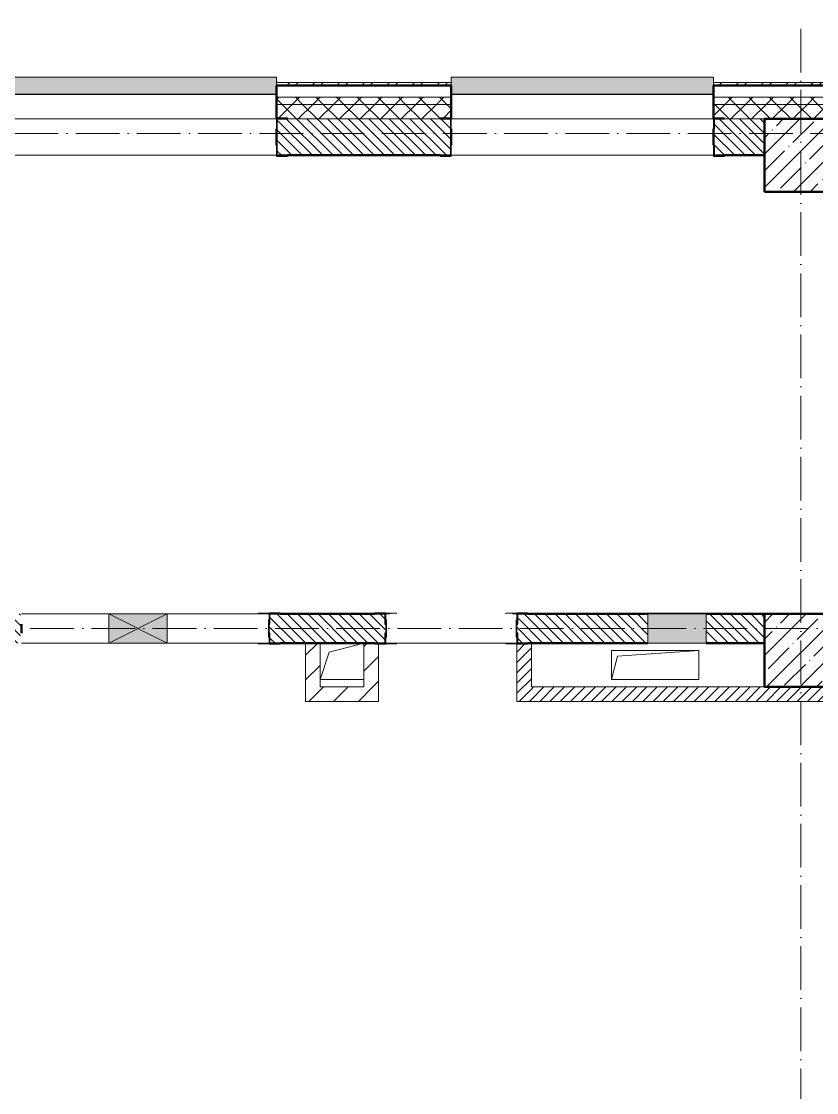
# Model space of a CAD drawing. Header units: millimetres. Extents: x -213536 to 1564669, y -45299 to 942238.
# Drawn here: x 598533 to 603990, y 574338 to 581695 of the extents above; entities that cross this region are included whole.
import ezdxf

# ---------------------------------------------------------------- set-up
doc = ezdxf.new("R2010")
doc.units = ezdxf.units.MM
doc.linetypes.add('50_200_ШТРИХ_1Т_ш5_п1_п1_', pattern=[700, 500, -100, 0, -100])
for name, color, linetype, lineweight in [('3.1) ЖБ окна 1.2 м', 102, 'Continuous', 30), ('A-DETL-GENF-OTLN', 7, 'Continuous', 9), ('A-FLOR-____-OTLN', 7, 'Continuous', 9), ('A-GENM-____-MCUT', 7, 'Continuous', 25), ('A-GENM-____-OTLN', 7, 'Continuous', 9), ('A-GENM-____-OTLN-1', 7, 'Continuous', 25), ('A-GLAZ-____-OTLN', 7, 'Continuous', 9), ('A-WALL-____-MCUT-2', 7, 'Continuous', 50), ('A-WALL-____-MCUT-3', 7, 'Continuous', 9), ('A-WALL-____-OTLN', 7, 'Continuous', 9), ('A-WALL-____-PATT-1', 7, 'Continuous', 9), ('A-WALL-FNSH-MCUT-1', 7, 'Continuous', 9), ('I-WALL-____-OTLN', 7, 'Continuous', 9), ('S-COLS-____-MCUT', 7, 'Continuous', 50), ('S-COLS-____-OTLN', 7, 'Continuous', 9), ('S-GRID-____-OTLN-1', 7, '50_200_ШТРИХ_1Т_ш5_п1_п1_', 9)]:
    doc.layers.add(name, color=color, linetype=linetype, lineweight=lineweight)
doc.layers.add('A-GLAZ-____-OTLN-1', color=7, linetype='Continuous', lineweight=9, true_color=0xc0c0c0)
pattern_1 = [(45, (544282.64, 571544.04), (-70.71068, 70.71068), []), (135, (544282.64, 571544.04), (-70.71068, -70.71068), [])]
pattern_2 = [(45, (544282.637, 571544.04), (-35.35534, 35.35534), [])]
pattern_3 = [(135, (544282.637, 571544.04), (-35.35534, -35.35534), [])]
pattern_4 = [(45, (544282.64, 571544.04), (-84.85281, 84.85281), [])]

# ---------------------------------------------------------------- blocks, each defined once
blk = doc.blocks.new('BSC_Колонна _Прямоугольная - 500х500-V54-АР1_План отверстий 2 этажа в осях 1-64_А-ГГ')
at = {"layer": 'S-COLS-____-OTLN'}
h = blk.add_hatch(dxfattribs=at)
h.set_pattern_fill('FP_83', color=256, style=0, pattern_type=2)
h.set_pattern_definition([(45, (-59600, -5831.04), (-114.04925, 114.04925), []), (45, (-59485.95, -5831.04), (-114.04925, 114.04925), [201.613, -40.323, 3.353, -36.97])])
h.paths.add_polyline_path([(-250, -250), (250, -250), (250, 250), (-250, 250)], flags=0)
at = {"layer": 'S-COLS-____-MCUT'}
for p, q in [((250, 250), (-250, 250)), ((-250, 250), (-250, -250)), ((250, -250), (250, 250)), ((-250, -250), (250, -250))]:
    blk.add_line(p, q, dxfattribs=at)
blk = doc.blocks.new('BSC_Колонна _Прямоугольная - 500х500-V116-АР1_План отверстий 2 этажа в осях 1-64_А-ГГ')
at = {"layer": 'S-COLS-____-OTLN'}
h = blk.add_hatch(dxfattribs=at)
h.set_pattern_fill('FP_145', color=256, style=0, pattern_type=2)
h.set_pattern_definition([(45, (-59600, -9231.04), (-114.04925, 114.04925), []), (45, (-59485.95, -9231.04), (-114.04925, 114.04925), [201.613, -40.323, 3.353, -36.97])])
h.paths.add_polyline_path([(-250, -250), (250, -250), (250, 250), (-250, 250), (-250, 104.8)], flags=0)
at = {"layer": 'S-COLS-____-MCUT'}
for p, q in [((250, 250), (-250, 250)), ((-250, 250), (-250, -250)), ((250, -250), (250, 250)), ((-250, -250), (250, -250))]:
    blk.add_line(p, q, dxfattribs=at)
blk = doc.blocks.new('Фахверк_СКБ_Уголок - 250_2700-27497298-АР1_План отверстий 2 этажа в осях 1-64_А-ГГ')
at = {"layer": 'A-GENM-____-MCUT'}
for p, q in [((200, 181), (125, 181)), ((125, 181), (125, 106)), ((131, 106), (131, 175)), ((131, 175), (200, 175)), ((200, 175), (200, 181)), ((125, 106), (131, 106)), ((131, -6), (125, -6)), ((125, -6), (125, -81)), ((131, -75), (131, -6)), ((125, -81), (200, -81)), ((200, -75), (131, -75)), ((200, -81), (200, -75))]:
    blk.add_line(p, q, dxfattribs=at)
blk = doc.blocks.new('АР_Перемычка - АР_Перемычка-28357691-АР1_План отверстий 2 этажа в осях 1-64_А-ГГ')
at = {"layer": 'A-GENM-____-OTLN'}
blk.add_line((-250, -100), (-243, -100), dxfattribs=at)
blk = doc.blocks.new('154_Стойка_СКБ_Уголок - СМ-2480_200-28346303-АР1_План отверстий 2 этажа в осях 1-64_А-ГГ')
at = {"layer": 'A-GENM-____-MCUT'}
for p, q in [((125, 156), (125, 81)), ((200, 156), (125, 156)), ((131, 81), (131, 150)), ((131, 150), (200, 150)), ((200, 150), (200, 156)), ((125, 81), (131, 81)), ((131, 19), (125, 19)), ((125, 19), (125, -56)), ((131, -50), (131, 19)), ((125, -56), (200, -56)), ((200, -50), (131, -50)), ((200, -56), (200, -50))]:
    blk.add_line(p, q, dxfattribs=at)
blk = doc.blocks.new('Стойка_Влож_Полоса боковая - Полоса-28213942-АР1_План отверстий 2 этажа в осях 1-64_А-ГГ')
at = {"layer": 'A-GENM-____-OTLN'}
for p, q in [((-5, 60), (0, 60)), ((-5, -60), (-5, 60)), ((0, 31), (0, -31)), ((0, -60), (-5, -60))]:
    blk.add_line(p, q, dxfattribs=at)
blk = doc.blocks.new('Стойка_Влож_Уголок_Опорный - Уголок-28213941-АР1_План отверстий 2 этажа в осях 1-64_А-ГГ')
at = {"layer": 'A-GENM-____-OTLN'}
for p, q in [((-212, -6), (-212, 0)), ((0, 0), (0, -6)), ((-212, -75), (-212, -6)), ((-212, -6), (-206, -6)), ((-6, -6), (0, -6)), ((0, -6), (0, -75)), ((-212, -75), (-206, -75)), ((-6, -75), (0, -75))]:
    blk.add_line(p, q, dxfattribs=at)
blk = doc.blocks.new('AR_Отверстие Ниша - Лючок-32403954-АР1_План отверстий 2 этажа в осях 1-64_А-ГГ')
at = {"layer": 'A-GLAZ-____-OTLN'}
blk.add_hatch(color=256, dxfattribs=at).paths.add_polyline_path([(-200, 100), (-200, -100), (200, -100), (200, 100)], flags=0)
for p, q in [((200, 100), (-200, 100)), ((-200, 100), (-200, -100)), ((200, -100), (200, 100)), ((-200, -100), (200, -100))]:
    blk.add_line(p, q, dxfattribs=at)
blk = doc.blocks.new('Л_Общий_Лючок - Лючок-29677405-АР1_План отверстий 2 этажа в осях 1-64_А-ГГ')
at = {"layer": 'A-GLAZ-____-OTLN-1'}
blk.add_hatch(color=256, dxfattribs=at).paths.add_polyline_path([(400, 0), (424, 0), (424, 6), (-24, 6), (-24, 0), (0, 0)], flags=0)
at = {"layer": 'A-GLAZ-____-OTLN'}
for p, q in [((424, 6), (-24, 6)), ((-24, 6), (-24, 0)), ((424, 6), (424, 0))]:
    blk.add_line(p, q, dxfattribs=at)
blk = doc.blocks.new('AR_Отверстие прямоугольное _в плите_ - AR_Отверстие прямоугольное _в плите_-30459197-АР1_План отверстий 2 этажа в осях 1-64_А-ГГ')
at = {"layer": 'A-GENM-____-OTLN'}
for p, q in [((300, 100), (-300, 100)), ((-300, 100), (-300, -100)), ((-260, 60), (300, 100)), ((300, -100), (300, 100)), ((-300, -100), (-260, 60)), ((-300, -100), (300, -100))]:
    blk.add_line(p, q, dxfattribs=at)
blk = doc.blocks.new('AR_Отверстие прямоугольное _в плите_ - AR_Отверстие прямоугольное _в плите_-V183-АР1_План отверстий 2 этажа в осях 1-64_А-ГГ')
at = {"layer": 'A-GENM-____-OTLN'}
for p, q in [((-87.5, 62.5), (150, 125)), ((-150, -125), (-87.5, 62.5)), ((-150, -125), (150, -125))]:
    blk.add_line(p, q, dxfattribs=at)
blk = doc.blocks.new('Отлив_СКБ - Отлив витража_120_НВФ-31885689-АР1_План отверстий 2 этажа в осях 1-64_А-ГГ')
at = {"layer": 'A-GLAZ-____-OTLN-1'}
for points in [[(1800, 2), (1800, 120), (0, 120), (0, 2), (1103.1, 2)], [(1103.1, 0), (1800, 0), (1800, 2), (0, 2), (0, 0)]]:
    blk.add_hatch(color=256, dxfattribs=at).paths.add_polyline_path(points, flags=0)
at = {"layer": 'A-GLAZ-____-OTLN'}
for p, q in [((0, 83), (0, 120)), ((1800, 120), (0, 120)), ((1800, 120), (1800, 83)), ((0, 2), (1800, 2)), ((1800, 0), (0, 0))]:
    blk.add_line(p, q, dxfattribs=at)
blk = doc.blocks.new('AR_Отверстие прямоугольное _в стене__БезПР - AR_Отверстие прямоугольное _в стене__БезПР-36428632-АР1_План отверстий 2 этажа в осях 1-64_А-ГГ')
at = {"layer": 'A-GLAZ-____-OTLN'}
blk.add_hatch(color=256, dxfattribs=at).paths.add_polyline_path([(-200, -100), (200, -100), (200, 100), (-200, 100)], flags=0)
at = {"layer": 'A-DETL-GENF-OTLN'}
for p, q in [((-200, -100), (-200, 100)), ((-200, 100), (200, 100)), ((200, 100), (-200, -100)), ((-200, 100), (200, -100)), ((200, 100), (-200, 100)), ((-200, 100), (-200, -100)), ((200, 100), (200, -100)), ((200, -100), (200, 100)), ((200, -100), (-200, -100)), ((-200, -100), (200, -100))]:
    blk.add_line(p, q, dxfattribs=at)
at = {"layer": 'A-GLAZ-____-OTLN'}
blk.add_line((200, 100), (-200, 100), dxfattribs=at)
blk = doc.blocks.new('2этаж')
at = {"layer": 'S-GRID-____-OTLN-1', "color": 251, "ltscale": 0.6, "true_color": 0x636466}
for p, q in [((44008.3, 454533.3), (44008.3, 469166.5)), ((88482.7, 468397), (-20037.2, 468397)), ((74727.1, 464997), (-20260.4, 464997))]:
    blk.add_line(p, q, dxfattribs=at)

msp = doc.modelspace()

# ---------------------------------------------------------------- hatches: boundary and pattern name
at = {"layer": 'A-WALL-____-PATT-1'}
h = msp.add_hatch(dxfattribs=at)
h.set_pattern_fill('FP_3', color=256, style=0, pattern_type=2)
h.set_pattern_definition([(45, (544282.64, 571544.04), (-85.53659, 85.53659), []), (45, (544339.66, 571544.04), (-85.53659, 85.53659), [])])
h.paths.add_polyline_path([(616147.6, 581255.1), (616147.6, 581275.1), (612282.6, 581275.1), (612282.6, 581255.1), (614967.5, 581255.1)], flags=0)
h.paths.add_polyline_path([(610482.6, 581255.1), (610482.6, 581275.1), (609282.6, 581275.1), (609282.6, 581255.1), (609665.1, 581255.1)], flags=0)
h.paths.add_polyline_path([(607482.6, 581255.1), (607482.6, 581275.1), (606282.6, 581275.1), (606282.6, 581255.1), (607013.9, 581255.1)], flags=0)
h.paths.add_polyline_path([(603479, 581255.1), (604482.6, 581255.1), (604482.6, 581275.1), (603282.6, 581275.1), (603282.6, 581255.1)], flags=0)
h.paths.add_polyline_path([(600827.8, 581255.1), (601482.6, 581255.1), (601482.6, 581275.1), (600282.6, 581275.1), (600282.6, 581255.1)], flags=0)
h.paths.add_polyline_path([(598482.6, 581255.1), (598482.6, 581275.1), (597282.6, 581275.1), (597282.6, 581255.1), (597292.9, 581255.1)], flags=0)
h.paths.add_polyline_path([(595482.6, 581255.1), (595482.6, 581275.1), (594282.6, 581275.1), (594282.6, 581255.1), (594641.7, 581255.1)], flags=0)
h.paths.add_polyline_path([(589482.6, 581255.1), (589482.6, 581275.1), (588282.6, 581275.1), (588282.6, 581255.1), (588455.6, 581255.1)], flags=0)
h.paths.add_polyline_path([(591282.6, 581255.1), (592482.6, 581255.1), (592482.6, 581275.1), (591282.6, 581275.1)], flags=0)
h.paths.add_polyline_path([(585282.6, 581255.1), (586482.6, 581255.1), (586482.6, 581275.1), (585282.6, 581275.1)], flags=0)
h.paths.add_polyline_path([(582617.6, 581255.1), (583482.6, 581255.1), (583482.6, 581275.1), (582617.6, 581275.1)], flags=0)
h = msp.add_hatch(dxfattribs=at)
h.set_pattern_fill('FP_1', color=256, style=0, pattern_type=2)
h.set_pattern_definition(pattern_1)
h.paths.add_polyline_path([(618632.6, 581125.1), (618632.6, 581175.1), (612282.6, 581175.1), (612282.6, 581125.1), (618502.4, 581125.1)], flags=0)
h.paths.add_polyline_path([(609665.1, 581125.1), (610482.6, 581125.1), (610482.6, 581175.1), (609282.6, 581175.1), (609282.6, 581125.1)], flags=0)
h.paths.add_polyline_path([(607482.6, 581125.1), (607482.6, 581175.1), (606282.6, 581175.1), (606282.6, 581125.1), (607013.9, 581125.1)], flags=0)
h.paths.add_polyline_path([(604482.6, 581125.1), (604482.6, 581175.1), (603282.6, 581175.1), (603282.6, 581125.1), (604362.7, 581125.1)], flags=0)
h.paths.add_polyline_path([(601482.6, 581125.1), (601482.6, 581175.1), (600282.6, 581175.1), (600282.6, 581125.1), (600827.8, 581125.1)], flags=0)
h.paths.add_polyline_path([(597282.6, 581125.1), (598482.6, 581125.1), (598482.6, 581175.1), (597282.6, 581175.1)], flags=0)
h.paths.add_polyline_path([(594282.6, 581125.1), (595482.6, 581125.1), (595482.6, 581175.1), (594282.6, 581175.1)], flags=0)
h.paths.add_polyline_path([(591990.5, 581125.1), (592482.6, 581125.1), (592482.6, 581175.1), (591282.6, 581175.1), (591282.6, 581125.1)], flags=0)
h.paths.add_polyline_path([(589482.6, 581125.1), (589482.6, 581175.1), (588282.6, 581175.1), (588282.6, 581125.1), (588455.6, 581125.1)], flags=0)
h.paths.add_polyline_path([(586482.6, 581125.1), (586482.6, 581175.1), (585282.6, 581175.1), (585282.6, 581125.1), (585804.4, 581125.1)], flags=0)
h.paths.add_polyline_path([(582082.6, 581125.1), (583482.6, 581125.1), (583482.6, 581175.1), (582082.6, 581175.1)], flags=0)
h.paths.add_polyline_path([(580282.6, 581125.1), (580282.6, 581175.1), (579082.6, 581175.1), (579082.6, 581125.1), (579618.2, 581125.1)], flags=0)
h.paths.add_polyline_path([(571282.6, 581125.1), (571282.6, 581175.1), (568112.6, 581175.1), (568112.6, 581125.1), (569013.4, 581125.1)], flags=0)
h = msp.add_hatch(dxfattribs=at)
h.set_pattern_fill('FP_1', color=256, style=0, pattern_type=2)
h.set_pattern_definition(pattern_1)
h.paths.add_polyline_path([(618632.6, 581025.1), (618632.6, 581125.1), (612282.6, 581125.1), (612282.6, 581031.1), (612357.6, 581031.1), (612357.6, 581025.1), (618502.4, 581025.1)], flags=0)
h.paths.add_polyline_path([(609665.1, 581025.1), (610407.6, 581025.1), (610407.6, 581031.1), (610482.6, 581031.1), (610482.6, 581125.1), (609282.6, 581125.1), (609282.6, 581031.1), (609357.6, 581031.1), (609357.6, 581025.1)], flags=0)
h.paths.add_polyline_path([(607407.6, 581025.1), (607407.6, 581031.1), (607482.6, 581031.1), (607482.6, 581125.1), (606282.6, 581125.1), (606282.6, 581031.1), (606357.6, 581031.1), (606357.6, 581025.1), (607132.6, 581025.1)], flags=0)
h.paths.add_polyline_path([(603632.6, 581025.1), (604407.6, 581025.1), (604407.6, 581031.1), (604482.6, 581031.1), (604482.6, 581125.1), (603282.6, 581125.1), (603282.6, 581031.1), (603357.6, 581031.1), (603357.6, 581025.1), (603479, 581025.1)], flags=0)
h.paths.add_polyline_path([(600827.8, 581025.1), (601407.6, 581025.1), (601407.6, 581031.1), (601482.6, 581031.1), (601482.6, 581125.1), (600282.6, 581125.1), (600282.6, 581031.1), (600357.6, 581031.1), (600357.6, 581025.1)], flags=0)
h.paths.add_polyline_path([(598132.6, 581025.1), (598407.6, 581025.1), (598407.6, 581031.1), (598482.6, 581031.1), (598482.6, 581125.1), (597282.6, 581125.1), (597282.6, 581031.1), (597357.6, 581031.1), (597357.6, 581025.1), (597632.6, 581025.1)], flags=0)
h.paths.add_polyline_path([(595132.6, 581025.1), (595407.6, 581025.1), (595407.6, 581031.1), (595482.6, 581031.1), (595482.6, 581125.1), (594282.6, 581125.1), (594282.6, 581031.1), (594357.6, 581031.1), (594357.6, 581025.1), (594641.7, 581025.1)], flags=0)
h.paths.add_polyline_path([(592407.6, 581025.1), (592407.6, 581031.1), (592482.6, 581031.1), (592482.6, 581125.1), (591282.6, 581125.1), (591282.6, 581031.1), (591357.6, 581031.1), (591357.6, 581025.1), (591990.5, 581025.1)], flags=0)
h.paths.add_polyline_path([(589407.6, 581025.1), (589407.6, 581031.1), (589482.6, 581031.1), (589482.6, 581125.1), (588282.6, 581125.1), (588282.6, 581031.1), (588357.6, 581031.1), (588357.6, 581025.1), (589132.6, 581025.1)], flags=0)
h.paths.add_polyline_path([(585357.6, 581025.1), (586407.6, 581025.1), (586407.6, 581031.1), (586482.6, 581031.1), (586482.6, 581125.1), (585282.6, 581125.1), (585282.6, 581031.1), (585357.6, 581031.1)], flags=0)
h.paths.add_polyline_path([(583132.6, 581025.1), (583407.6, 581025.1), (583407.6, 581031.1), (583482.6, 581031.1), (583482.6, 581125.1), (582082.6, 581125.1), (582082.6, 581025.1), (582582.6, 581025.1)], flags=0)
h.paths.add_polyline_path([(579618.2, 581025.1), (580207.6, 581025.1), (580207.6, 581031.1), (580282.6, 581031.1), (580282.6, 581125.1), (579082.6, 581125.1), (579082.6, 581025.1), (579582.6, 581025.1)], flags=0)
h.paths.add_polyline_path([(571207.6, 581025.1), (571207.6, 581031.1), (571282.6, 581031.1), (571282.6, 581125.1), (568112.6, 581125.1), (568112.6, 581025.1), (570582.6, 581025.1)], flags=0)
h = msp.add_hatch(dxfattribs=at)
h.set_pattern_fill('FP_6', color=256, style=0, pattern_type=2)
h.set_pattern_definition(pattern_3)
h.paths.add_polyline_path([(603288.6, 580775.1), (603632.6, 580775.1), (603632.6, 581025.1), (603288.6, 581025.1), (603288.6, 580956.1), (603282.6, 580956.1), (603282.6, 580844.1), (603288.6, 580844.1), (603288.6, 580779.4)], flags=0)
h.paths.add_polyline_path([(600827.8, 580775.1), (601476.6, 580775.1), (601476.6, 580844.1), (601482.6, 580844.1), (601482.6, 580956.1), (601476.6, 580956.1), (601476.6, 581025.1), (600288.6, 581025.1), (600288.6, 580956.1), (600282.6, 580956.1), (600282.6, 580844.1), (600288.6, 580844.1), (600288.6, 580775.1), (600357.6, 580775.1)], flags=0)
h.paths.add_polyline_path([(598476.6, 580775.1), (598476.6, 580844.1), (598482.6, 580844.1), (598482.6, 580956.1), (598476.6, 580956.1), (598476.6, 581025.1), (598132.6, 581025.1), (598132.6, 580775.1), (598407.6, 580775.1)], flags=0)
h = msp.add_hatch(dxfattribs=at)
h.set_pattern_fill('FP_6', color=256, style=0, pattern_type=2)
h.set_pattern_definition(pattern_3)
h.paths.add_polyline_path([(603632.6, 577425.1), (603632.6, 577625.1), (603232.6, 577625.1), (603232.6, 577425.1)], flags=0)
h.paths.add_polyline_path([(600238.6, 577425.1), (601026.6, 577425.1), (601026.6, 577494.1), (601032.6, 577494.1), (601032.6, 577556.1), (601026.6, 577556.1), (601026.6, 577625.1), (600238.6, 577625.1), (600238.6, 577556.1), (600232.6, 577556.1), (600232.6, 577494.1), (600238.6, 577494.1), (600238.6, 577465.1)], flags=0)
h.paths.add_polyline_path([(601938.6, 577425.1), (602832.6, 577425.1), (602832.6, 577625.1), (601938.6, 577625.1), (601938.6, 577556.1), (601932.6, 577556.1), (601932.6, 577494.1), (601938.6, 577494.1), (601938.6, 577425.8)], flags=0)
h.paths.add_polyline_path([(598457.6, 577425.1), (598526.6, 577425.1), (598526.6, 577494.1), (598532.6, 577494.1), (598532.6, 577556.1), (598526.6, 577556.1), (598526.6, 577625.1), (598132.6, 577625.1), (598132.6, 577425.1)], flags=0)
h = msp.add_hatch(dxfattribs=at)
h.set_pattern_fill('FP_4', color=256, style=0, pattern_type=2)
h.set_pattern_definition(pattern_4)
h.paths.add_polyline_path([(600582.6, 577125.1), (600582.6, 577425.1), (600482.6, 577425.1), (600482.6, 577125.1)], flags=0)
h = msp.add_hatch(dxfattribs=at)
h.set_pattern_fill('FP_4', color=256, style=0, pattern_type=2)
h.set_pattern_definition(pattern_4)
h.paths.add_polyline_path([(600882.6, 577125.1), (600982.6, 577125.1), (600982.6, 577419.1), (600957.6, 577419.1), (600957.6, 577425.1), (600882.6, 577425.1), (600882.6, 577419.1)], flags=0)
h = msp.add_hatch(dxfattribs=at)
h.set_pattern_fill('FP_5', color=256, style=0, pattern_type=2)
h.set_pattern_definition(pattern_2)
h.paths.add_polyline_path([(602032.6, 577025.1), (602032.6, 577425.1), (602007.6, 577425.1), (602007.6, 577419.1), (601932.6, 577419.1), (601932.6, 577025.1)], flags=0)
h = msp.add_hatch(dxfattribs=at)
h.set_pattern_fill('FP_4', color=256, style=0, pattern_type=2)
h.set_pattern_definition(pattern_4)
h.paths.add_polyline_path([(600482.6, 577025.1), (600982.6, 577025.1), (600982.6, 577125.1), (600482.6, 577125.1)], flags=0)
h = msp.add_hatch(dxfattribs=at)
h.set_pattern_fill('FP_5', color=256, style=0, pattern_type=2)
h.set_pattern_definition(pattern_2)
h.paths.add_polyline_path([(602032.6, 577025.1), (604132.6, 577025.1), (604132.6, 577125.1), (602032.6, 577125.1)], flags=0)

# ---------------------------------------------------------------- linework, layer by layer
at = {"layer": 'A-FLOR-____-OTLN'}
for p, q in [((602582.6, 577375.1), (603182.6, 577375.1)), ((602582.6, 577175.1), (602582.6, 577375.1)), ((603182.6, 577375.1), (603182.6, 577175.1)), ((600882.6, 577175.1), (600582.6, 577175.1)), ((603182.6, 577175.1), (602582.6, 577175.1))]:
    msp.add_line(p, q, dxfattribs=at)
at = {"layer": 'A-WALL-____-MCUT-2'}
for p, q in [((601482.6, 581255.1), (600282.6, 581255.1)), ((600282.6, 581255.1), (600282.6, 581031.1)), ((601482.6, 581031.1), (601482.6, 581255.1)), ((604482.6, 581255.1), (603282.6, 581255.1)), ((603282.6, 581255.1), (603282.6, 581031.1)), ((600282.6, 580956.1), (600282.6, 580844.1)), ((601482.6, 580844.1), (601482.6, 580956.1)), ((603282.6, 580956.1), (603282.6, 580844.1)), ((600357.6, 580775.1), (601407.6, 580775.1)), ((603357.6, 580775.1), (603632.6, 580775.1)), ((598532.6, 577494.1), (598532.6, 577556.1)), ((600957.6, 577625.1), (600307.6, 577625.1)), ((602832.6, 577625.1), (602007.6, 577625.1)), ((603632.6, 577625.1), (603232.6, 577625.1)), ((600307.6, 577425.1), (600957.6, 577425.1)), ((602007.6, 577425.1), (602832.6, 577425.1)), ((603232.6, 577425.1), (603632.6, 577425.1))]:
    msp.add_line(p, q, dxfattribs=at)
at = {"layer": 'A-WALL-____-MCUT-3'}
for p, q in [((601482.6, 581175.1), (600282.6, 581175.1)), ((604482.6, 581175.1), (603282.6, 581175.1)), ((601482.6, 581125.1), (600282.6, 581125.1)), ((604482.6, 581125.1), (603282.6, 581125.1)), ((600357.6, 581025.1), (601407.6, 581025.1)), ((603357.6, 581025.1), (603632.6, 581025.1))]:
    msp.add_line(p, q, dxfattribs=at)
at = {"layer": 'A-WALL-____-OTLN'}
for p, q in [((600282.6, 581025.1), (598482.6, 581025.1)), ((603282.6, 581025.1), (601482.6, 581025.1)), ((600282.6, 580775.1), (598482.6, 580775.1)), ((603282.6, 580775.1), (601482.6, 580775.1))]:
    msp.add_line(p, q, dxfattribs=at)
at = {"layer": 'A-WALL-FNSH-MCUT-1'}
for p, q in [((601482.6, 581275.1), (600282.6, 581275.1)), ((600282.6, 581275.1), (600282.6, 581255.1)), ((600282.6, 581255.1), (600282.6, 581255.1)), ((601482.6, 581255.1), (601482.6, 581275.1)), ((604482.6, 581275.1), (603282.6, 581275.1)), ((603282.6, 581275.1), (603282.6, 581255.1)), ((603282.6, 581255.1), (603282.6, 581255.1)), ((600482.6, 577425.1), (600482.6, 577025.1)), ((600582.6, 577125.1), (600582.6, 577425.1)), ((600882.6, 577425.1), (600882.6, 577125.1)), ((600982.6, 577025.1), (600982.6, 577419.1)), ((601932.6, 577419.1), (601932.6, 577025.1)), ((602032.6, 577125.1), (602032.6, 577425.1)), ((600882.6, 577125.1), (600582.6, 577125.1)), ((603632.6, 577125.1), (602032.6, 577125.1)), ((600482.6, 577025.1), (600982.6, 577025.1)), ((601932.6, 577025.1), (604432.6, 577025.1))]:
    msp.add_line(p, q, dxfattribs=at)
at = {"layer": 'I-WALL-____-OTLN'}
for p, q in [((598532.6, 577625.1), (599132.6, 577625.1)), ((599532.6, 577625.1), (600232.6, 577625.1)), ((601032.6, 577625.1), (601062.6, 577625.1)), ((601902.6, 577625.1), (601932.6, 577625.1)), ((599132.6, 577425.1), (598532.6, 577425.1)), ((600232.6, 577425.1), (599532.6, 577425.1)), ((601932.6, 577425.1), (601032.6, 577425.1))]:
    msp.add_line(p, q, dxfattribs=at)

# ---------------------------------------------------------------- block references
at = {"layer": '3.1) ЖБ окна 1.2 м'}
msp.add_blockref('2этаж', (559874.3, 112528.1), dxfattribs=at)
at = {"layer": 'A-GENM-____-OTLN'}
for name, p, rotation in [('Стойка_Влож_Уголок_Опорный - Уголок-28213941-АР1_План отверстий 2 этажа в осях 1-64_А-ГГ', (600232.6, 577419.1), 269.9999999999995), ('Стойка_Влож_Уголок_Опорный - Уголок-28213941-АР1_План отверстий 2 этажа в осях 1-64_А-ГГ', (601032.6, 577631.1), 89.99999999999955), ('Стойка_Влож_Уголок_Опорный - Уголок-28213941-АР1_План отверстий 2 этажа в осях 1-64_А-ГГ', (601932.6, 577419.1), 269.9999999999995), ('Стойка_Влож_Полоса боковая - Полоса-28213942-АР1_План отверстий 2 этажа в осях 1-64_А-ГГ', (601032.6, 577525.1), 180)]:
    msp.add_blockref(name, p, dxfattribs=dict(at, rotation=rotation))
for name, p in [('Стойка_Влож_Полоса боковая - Полоса-28213942-АР1_План отверстий 2 этажа в осях 1-64_А-ГГ', (600232.6, 577525.1)), ('Стойка_Влож_Полоса боковая - Полоса-28213942-АР1_План отверстий 2 этажа в осях 1-64_А-ГГ', (601932.6, 577525.1)), ('AR_Отверстие прямоугольное _в плите_ - AR_Отверстие прямоугольное _в плите_-V183-АР1_План отверстий 2 этажа в осях 1-64_А-ГГ', (600732.6, 577300.1)), ('АР_Перемычка - АР_Перемычка-28357691-АР1_План отверстий 2 этажа в осях 1-64_А-ГГ', (601032.6, 577525.1)), ('AR_Отверстие прямоугольное _в плите_ - AR_Отверстие прямоугольное _в плите_-30459197-АР1_План отверстий 2 этажа в осях 1-64_А-ГГ', (602882.6, 577275.1))]:
    msp.add_blockref(name, p, dxfattribs=at)
at = {"layer": 'A-GENM-____-OTLN-1'}
for name, p in [('Фахверк_СКБ_Уголок - 250_2700-27497298-АР1_План отверстий 2 этажа в осях 1-64_А-ГГ', (600157.6, 580850.1)), ('Фахверк_СКБ_Уголок - 250_2700-27497298-АР1_План отверстий 2 этажа в осях 1-64_А-ГГ', (603157.6, 580850.1)), ('154_Стойка_СКБ_Уголок - СМ-2480_200-28346303-АР1_План отверстий 2 этажа в осях 1-64_А-ГГ', (600107.6, 577475.1)), ('154_Стойка_СКБ_Уголок - СМ-2480_200-28346303-АР1_План отверстий 2 этажа в осях 1-64_А-ГГ', (601807.6, 577475.1))]:
    msp.add_blockref(name, p, dxfattribs=at)
at = {"layer": 'A-GENM-____-OTLN-1', "rotation": 180}
for name, p in [('Фахверк_СКБ_Уголок - 250_2700-27497298-АР1_План отверстий 2 этажа в осях 1-64_А-ГГ', (601607.6, 580950.1)), ('154_Стойка_СКБ_Уголок - СМ-2480_200-28346303-АР1_План отверстий 2 этажа в осях 1-64_А-ГГ', (601157.6, 577575.1))]:
    msp.add_blockref(name, p, dxfattribs=at)
at = {"layer": 'A-GLAZ-____-OTLN'}
for name, p in [('Отлив_СКБ - Отлив витража_120_НВФ-31885689-АР1_План отверстий 2 этажа в осях 1-64_А-ГГ', (598482.6, 581192.1)), ('Отлив_СКБ - Отлив витража_120_НВФ-31885689-АР1_План отверстий 2 этажа в осях 1-64_А-ГГ', (601482.6, 581192.1)), ('Л_Общий_Лючок - Лючок-29677405-АР1_План отверстий 2 этажа в осях 1-64_А-ГГ', (602832.6, 577625.1))]:
    msp.add_blockref(name, p, dxfattribs=at)
at = {"layer": 'A-GLAZ-____-OTLN', "rotation": 180}
for name, p in [('AR_Отверстие прямоугольное _в стене__БезПР - AR_Отверстие прямоугольное _в стене__БезПР-36428632-АР1_План отверстий 2 этажа в осях 1-64_А-ГГ', (599332.6, 577525.1)), ('AR_Отверстие Ниша - Лючок-32403954-АР1_План отверстий 2 этажа в осях 1-64_А-ГГ', (603032.6, 577525.1))]:
    msp.add_blockref(name, p, dxfattribs=at)
at = {"layer": 'S-COLS-____-OTLN'}
for name, p in [('BSC_Колонна _Прямоугольная - 500х500-V116-АР1_План отверстий 2 этажа в осях 1-64_А-ГГ', (603882.6, 580775.1)), ('BSC_Колонна _Прямоугольная - 500х500-V54-АР1_План отверстий 2 этажа в осях 1-64_А-ГГ', (603882.6, 577375.1))]:
    msp.add_blockref(name, p, dxfattribs=at)

doc.saveas('drawing.dxf')
